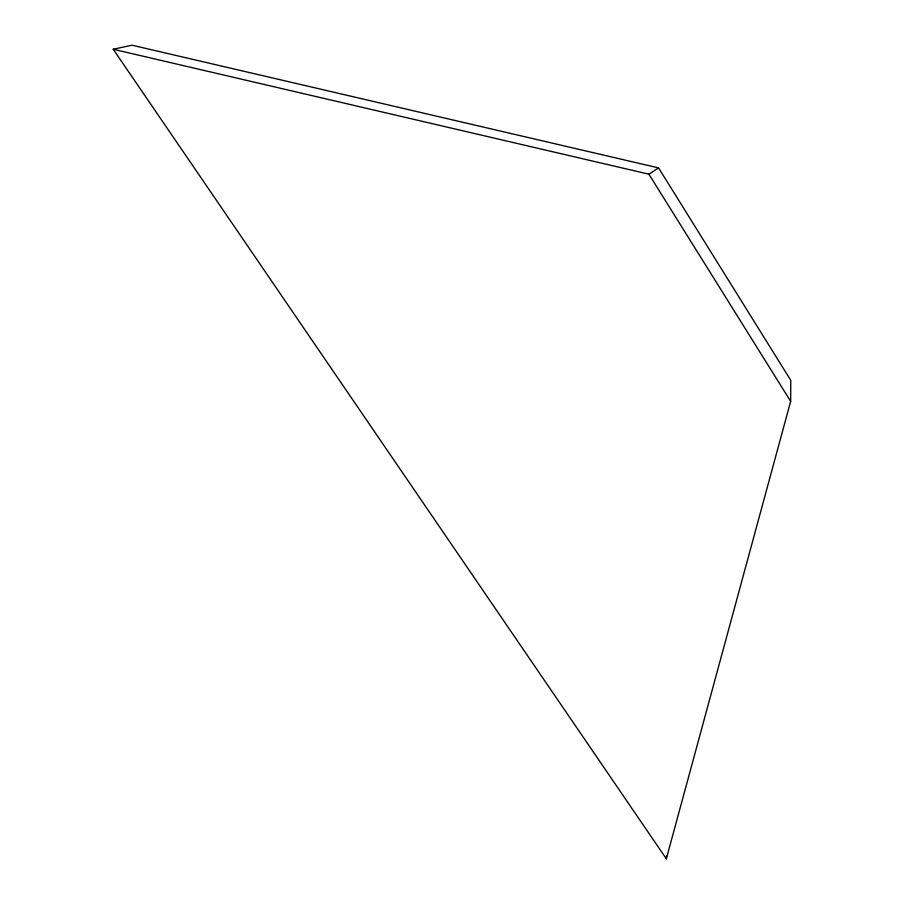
<?xml version="1.0" encoding="UTF-8"?>
<svg xmlns="http://www.w3.org/2000/svg" width="904" height="904" viewBox="0 0 904 904"><rect width="100%" height="100%" fill="white"/><g stroke="black" fill="none" stroke-linecap="round" stroke-linejoin="round"><path stroke-width="1.36" d="M790.661 401.353L790.774 380.335L658.575 167.907L132.007 45.2L113.226 49.257L666.327 858.8L790.661 401.353L648.902 174.189L113.226 49.257M666.327 858.8L666.519 856.099M648.902 174.189L658.575 167.907"/></g></svg>
